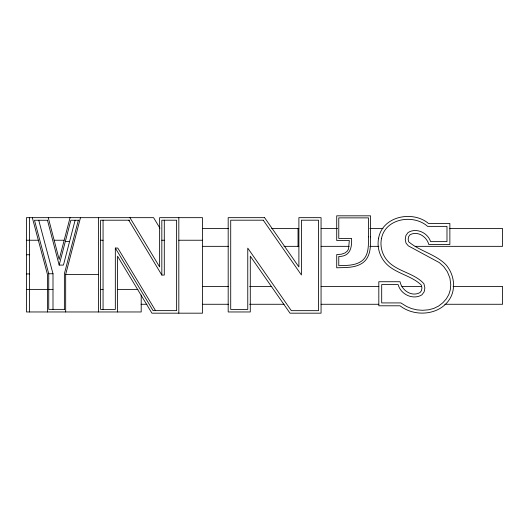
<?xml version="1.0" encoding="UTF-8"?>
<svg xmlns="http://www.w3.org/2000/svg" width="529" height="529" viewBox="0 0 529 529"><rect width="100%" height="100%" fill="white"/><g stroke="black" fill="none" stroke-linecap="round" stroke-linejoin="round"><path stroke-width="0.79" d="M70.066 217.664L59.169 259.494L48.271 217.664M75.118 220.256L63.434 265.095L59.169 265.095L70.853 220.256L78.867 220.256M78.352 220.256L64.379 273.771L64.379 309.372M65.675 311.965L65.675 274.406L80.487 217.664M129.618 220.209L100.596 220.209L100.596 309.419L115.335 309.419L115.329 248.061L117.788 248.061L155.546 310.635M47.683 220.256L34.484 220.256L48.734 273.757L48.734 309.372L64.531 309.372M202.316 228.502L228.363 228.502M271.661 228.502L298.832 228.502M321.096 228.502L337.621 228.502M369.758 228.502L382.976 228.502M449.762 228.502L502.55 228.502L502.55 246.342L415.139 246.342M26.45 240.239L38.505 240.239M54.15 240.239L63.989 240.239M100.596 240.239L103.062 240.239M161.828 240.239L164.294 240.239M178.822 240.239L202.495 240.239M65.332 241.436L69.597 241.436M202.316 246.342L228.363 246.342M284.013 246.342L298.832 246.342M321.096 246.342L349.166 246.342M369.758 246.342L378.857 246.342M26.45 254.747L29.717 254.747M48.734 273.757L52.999 273.757L52.999 309.372M26.45 273.929L29.717 273.929M65.675 274.406L98.473 274.406M128.765 220.209L161.828 275.06L164.294 275.06L164.294 220.209M202.316 286.434L228.363 286.434M249.582 286.434L271.761 286.434M321.096 286.434L378.857 286.434M401.928 286.434L421.739 286.434M453.062 286.434L502.55 286.434L502.55 304.274L444.816 304.274M26.45 289.389L47.484 289.389M48.734 289.389L52.999 289.389M100.596 289.389L103.062 289.389M117.531 289.389L137.937 289.389M141.051 304.274L146.883 304.274M202.316 304.274L228.363 304.274M249.582 304.274L284.08 304.274M321.096 304.274L378.857 304.274M159.956 228.224L153.589 217.664L26.45 217.664L26.45 311.965L141.203 311.965L141.203 295.03M129.922 217.664L159.626 266.947L159.626 217.664L202.495 217.664L202.495 313.181L151.935 313.181L117.531 256.168L117.531 311.965M115.329 248.061L153.086 310.635L176.646 310.635L176.62 220.209L161.828 220.209L161.828 275.06M38.743 220.256L52.999 273.757M32.322 217.664L47.445 274.406L47.445 311.965M47.484 220.256L59.169 265.095M298.039 228.502L298.039 246.342M178.822 217.664L178.822 313.181M103.062 220.209L103.062 309.419M98.394 217.664L98.394 311.965M29.525 217.664L29.525 311.965M368.482 236.847C368.468 246.025 369.11 257.378 359.601 262.344C353.22 265.743 345.787 265.419 338.772 265.684L338.772 256.486C349.887 256.532 352.049 248.28 351.587 238.434L338.772 238.434L338.772 217.875L368.482 217.875L368.482 236.847M370.538 236.899C370.776 246.831 370.743 258.807 360.659 264.136C353.326 268.064 344.756 267.443 336.715 267.813L336.715 254.594L341.489 254.191L344.981 252.968L347.289 251.156L348.512 249.106L349.325 240.497L336.715 240.497L336.715 215.819L370.538 215.819L370.538 236.899M378.605 238.156C376.417 249.172 381.191 260.83 390.342 267.29C399.97 274.28 412.752 276.779 421.276 285.052L421.937 287.961L421.461 290.633L420.039 292.537C411.813 297.238 401.749 290.395 400.036 281.726L378.817 281.726L378.817 305.795L400.036 305.795C415.748 318.068 442.813 315.033 451.455 295.724C455.826 285.343 453.155 272.977 445.828 264.612C435.466 254.171 419.636 251.143 408.666 241.779L408.17 239.287L408.606 236.708L409.902 234.869C417.421 230.459 426.85 236.648 428.781 244.51L449.862 244.51L449.862 223.496L428.51 223.496C412.785 210.172 382.48 216.083 378.605 238.156M381.449 238.691C379.465 248.623 383.783 259.131 392.042 264.95C401.974 272.276 415.635 274.458 423.927 283.736L424.866 287.895L424.172 291.81L421.917 294.825C413.083 300.34 400.691 294.435 398.145 284.602L381.693 284.602L381.693 302.919L400.856 302.919L406.563 306.463L411.628 308.592L416.971 309.868L422.605 310.298L428.543 309.815L433.866 308.394L438.62 306.04L442.872 302.733L446.357 298.819L448.81 294.56L450.278 289.905L450.768 284.82L449.921 278.049L447.389 271.794L443.666 266.53L439.308 262.602L408.282 245.833L405.981 243.056L405.247 239.333L405.875 235.59L407.958 232.628C416.098 227.325 427.796 232.654 430.599 241.634L446.985 241.634L446.985 226.372L427.624 226.372C413.526 213.756 385.178 218.259 381.449 238.691M264.593 217.664L228.184 217.664L228.184 311.965L250.29 311.965L250.29 256.168L290.011 313.181L321.063 313.181L321.063 217.664L298.892 217.664L298.892 266.947L264.593 217.664M263.27 220.19L230.71 220.19L230.71 309.439L247.764 309.439L247.764 248.134L291.327 310.662L318.537 310.662L318.537 220.19L301.418 220.19L301.418 274.994L263.27 220.19"/></g></svg>
